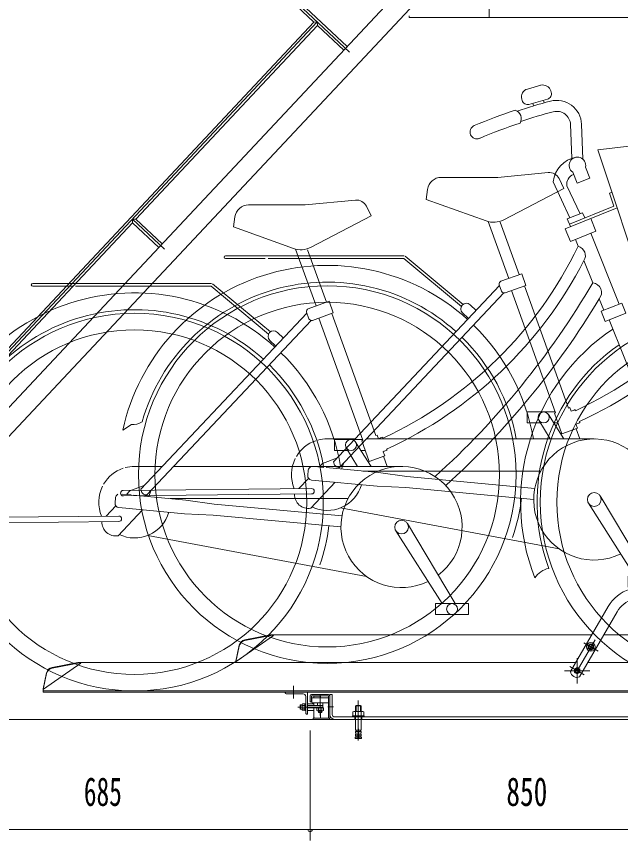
# Model space of a CAD drawing. Units: millimetres, scale not verified. Extents: x -5940 to 5940, y -4200 to 4200.
# Drawn here: x 2843 to 3940, y -2977 to -1480 of the extents above; entities that cross this region are included whole.
import ezdxf
from ezdxf.enums import TextEntityAlignment as Align

# ---------------------------------------------------------------- set-up
doc = ezdxf.new("R2010")
doc.units = ezdxf.units.MM
doc.header["$LTSCALE"] = 10
doc.linetypes.add('USER2', pattern=[24, 12, -5, 2, -5])
for name, color, linetype, lineweight in [('0-0_0', 7, 'Continuous', 18), ('0-2_2-0BOLD', 7, 'Continuous', 18), ('0-4_2-2CENTER', 3, 'USER2', 18), ('0-5_2-5DIM', 3, 'Continuous', 18), ('0-6_2-6HATCH', 2, 'Continuous', 18), ('0-7_2-7RACK', 5, 'Continuous', 18), ('0-B_CSLAYER3', 4, 'Continuous', 18)]:
    doc.layers.add(name, color=color, linetype=linetype, lineweight=lineweight)
doc.styles.add('ＭＳ ゴシック', font='')
doc.styles.get('ＭＳ ゴシック').set_extended_font_data('MS Gothic')

# ---------------------------------------------------------------- blocks, each defined once
blk = doc.blocks.new('cy_0')
at = {"layer": '0-6_2-6HATCH'}
for p, q in [((-323.87, 746.74), (-323.18, 744.33)), ((-376.08, 729.27), (-376.77, 731.68)), ((-330.06, 731.98), (-363.73, 722.39)), ((-356.51, 724.45), (-355.16, 719.7)), ((-335.92, 725.18), (-337.28, 729.93)), ((-288.04, 685.57), (-285.52, 624.58)), ((-265.45, 622.77), (-268.06, 686.26)), ((-252.78, 588.45), (-260.85, 608.61)), ((-289.28, 516.08), (-319.3, 581.67)), ((-294.79, 574.25), (-270.71, 523.51)), ((-209.42, 537.26), (-290.21, 504.95)), ((-897.74, 517.9), (-900, 499.8)), ((-900, 499.8), (-791.47, 460.73)), ((-251.21, 488.23), (-199.79, 359.65)), ((-274.09, 464.63), (-279.07, 477.09)), ((-787.43, 459.51), (-750.29, 356.41)), ((-731.48, 363.19), (-765.7, 458.19)), ((-247.61, 398.43), (-263.66, 438.56)), ((-940, 397.3), (-1265, 397.3)), ((-1265, 392.3), (-1192.5, 392.3)), ((-1187.5, 392.3), (-940, 392.3)), ((-940.9, 392.3), (-836.39, 305.35)), ((-833.18, 309.19), (-938.4, 396.72)), ((-227.64, 348.51), (-235.91, 369.19)), ((-767.41, 344.93), (-763.18, 333.17)), ((-766.86, 343.38), (-1068.36, 23.3)), ((-1057.44, 13.01), (-758.96, 329.89)), ((-745.02, 334.4), (-665.08, 112.47)), ((-157.2, 179.16), (-217.89, 330.87)), ((-820.46, 308.35), (-809.54, 298.07)), ((-823.28, 283.49), (-834.2, 293.77)), ((-678.35, 109.16), (-650.16, 64.82)), ((-629.19, 116.11), (-629.87, 117.99)), ((-1435.72, 91.27), (-1451.28, 80.84)), ((-675.2, 64.83), (-695.38, 98.67)), ((-661.01, 93.79), (-668.58, 93.79)), ((-621.38, 94.44), (-622.05, 96.28)), ((-628, 83.31), (-621.34, 64.81)), ((-1029.09, 64.98), (-1079.97, 65)), ((-594.95, 64.8), (-1008.5, 64.97)), ((-1053.78, 10.11), (-1050.58, 20.29)), ((-1114.39, 8.23), (-1115.31, -1.73)), ((-1086.1, 13.12), (-1102.79, 14.68)), ((-1015.32, 6.53), (-692.15, 6.39)), ((-1113.91, -6.83), (-1131.43, -25.44)), ((-1110.01, -61.03), (-1065.61, -13.89)), ((-1108.51, -25.2), (-1450.45, -28.73)), ((-1450.33, -38.73), (-1108.39, -35.2)), ((-497.52, -184.19), (-584.26, -38.8)), ((-605.54, -51.91), (-521.41, -184.19)), ((-658.48, -135.04), (-1056.09, -60.45))]:
    blk.add_line(p, q, dxfattribs=at)
for points in [[(-366.45, 750.21), (-342.25, 757.1), (-342.41, 757.1)], [(-284.05, 599.33), (-275.99, 579.17), (-252.78, 588.45)], [(-209.42, 537.26), (-217.34, 561.02), (-212.69, 562.88)], [(-678.65, 548.5), (-770, 539.8), (-872.93, 539.8)], [(-759.47, 462.88), (-650, 519.8), (-658.87, 537.54)], [(-288.35, 473.37), (-297.64, 496.59), (-203.19, 534.37)], [(-288.35, 500.3), (-293.93, 514.23), (-266.07, 525.37), (-262.36, 516.08)], [(-251.21, 515.16), (-241.93, 491.95), (-288.35, 473.37)], [(-756.78, 330.16), (-719.15, 343.72), (-726.77, 364.89), (-764.41, 351.33)], [(-636.81, 115.14), (-639.21, 121.79), (-641.56, 120.94), (-721.5, 342.87)], [(-692.47, 93.79), (-716.79, 93.79), (-716.79, 113.79), (-665.56, 113.79)], [(-665.08, 112.47), (-667.43, 111.62), (-653.88, 73.99), (-625.65, 84.16), (-628.33, 91.6)], [(-1061.5, 30.58), (-1088.31, 20.34), (-1094.39, 13.89)], [(-703.14, -25.08), (-935.49, -3.42), (-987.1, 3.9), (-1081.8, 12.72)], [(-1108.54, -9.89), (-989.42, -21), (-937.35, -23.34), (-705, -44.99)]]:
    blk.add_lwpolyline(points, dxfattribs=at)
for points in [[(-151.61, 379.65), (29.83, 399.81), (20.18, 669.79), (-238.38, 639.95)], [(-232.28, 346.66), (-224.86, 328.09), (-187.72, 342.94), (-195.14, 361.51)], [(-473.2, -204.19), (-533.2, -204.19), (-533.2, -184.19), (-473.2, -184.19)]]:
    blk.add_lwpolyline(points, close=True, dxfattribs=at)
for centre, radius in [((-1080, 0), 342.9), ((0, 0), 342.9), ((-1080, 0), 312.9), ((0, 0), 312.9), ((-686.8, 103.79), 10), ((-595, -45.2), 12.5), ((-503.2, -194.19), 10)]:
    blk.add_circle(centre, radius, dxfattribs=at)
for centre, radius, start, end in [((-362.34, 735.79), 15, 105.89439, 195.89435), ((-338.3, 742.63), 15, 15.89439, 105.89439), ((-332.8, 741.59), 10, 285.89311, 15.89311), ((-71.67, -239.28), 1000, 104.63914, 108.27194), ((-366.46, 732.01), 10, 195.8931, 285.8931), ((-313.03, 684.72), 45, 1.95833, 104.6387), ((-71.67, -239.28), 1002.5, 108.425, 112.9707), ((-393.53, 696.57), 16.07, 329.54248, 71.82431), ((-71.67, -239.28), 980, 104.63911, 108.23221), ((-313.03, 684.72), 25, 1.95869, 104.63908), ((-71.67, -239.28), 977.5, 108.36722, 112.9707), ((-458.03, 672.22), 12.5, 112.97063, 292.97058), ((-269.5, 577.19), 50, 99.91875, 174.86292), ((-275.53, 611.67), 15, 348.24454, 235.35913), ((-274.93, 576.67), 20, 111.94847, 186.96277), ((-872.93, 514.8), 25, 89.99994, 172.87489), ((-676.75, 528.59), 20, 26.56415, 95.43941), ((-939.44, 787.38), 739.5, 294.8056, 334.12314), ((-278.57, 447.72), 17.5, 328.44136, 75.16309), ((-777.92, 498.37), 40, 250.20125, 297.47455), ((-939.44, 787.38), 760.5, 294.66739, 332.69836), ((-1265, 394.8), 2.5, 90.00304, 270.00301), ((-1531.21, 1150.12), 1487.5, 312.09595, 329.64665), ((-249.85, 380.58), 18, 320.74817, 82.85378), ((-1080, 0), 379.98, 47.8437, 167.71634), ((-1531.21, 1150.12), 1512.5, 312.22334, 328.91446), ((-1080, 0), 349.56, 47.94215, 164.10596), ((-762.71, 346.62), 5, 109.81282, 199.81279), ((-758.48, 334.86), 5, 199.81282, 289.81282), ((0, 0), 378.74, 123.90643, 201.32047), ((-827.33, 301.06), 10.02, 46.71115, 226.71112), ((0, 0), 348.93, 124.95845, 200.15105), ((-1080, 0), 379.98, 9.8262, 45.58167), ((-1080, 0), 349.56, 10.69316, 45.48322), ((-913.54, 798.76), 737.5, 292.03802, 292.62125), ((-1432.25, 121.06), 30, 263.35707, 302.36987), ((-913.54, 798.76), 762.5, 291.96492, 292.52901), ((-1080, 0), 65, 108.76299, 149.67931), ((-1080, 0), 65, 90.00005, 105.23653), ((-595, -45.2), 110, 307.34399, 295.93111), ((-1080, 0), 65, 153.20576, 203.11986), ((-1058.36, 22.97), 10, 178.12135, 275.30211), ((-1106.91, 7.53), 7.5, 116.88988, 174.67348), ((-1107.84, -2.42), 7.5, 174.67349, 264.67348), ((-1450.39, -33.72), 5, 90.69405, 270.69402), ((-1108.44, -30.2), 5, 270.69405, 90.69405), ((-1080, 0), 65, 244.63284, 343.5882), ((-1114.28, -36.39), 25, 177.98656, 279.84261), ((-1080, 0), 355.6, 341.29199, 353.06425), ((-319.15, -159.31), 40, 102.1378, 147.30661)]:
    blk.add_arc(centre, radius, start, end, dxfattribs=at)
blk = doc.blocks.new('ln')
at = {"layer": '0-B_CSLAYER3'}
for p, q in [((9610.39, 2868.58), (8519.55, 1664.14)), ((9281.07, 2755.34), (9386.38, 2659.97)), ((9284.1, 2758.68), (9381.99, 2670.02)), ((9278.05, 2752.01), (9320.73, 2713.36)), ((9327.08, 2713.68), (8696.07, 2016.95)), ((9320.73, 2713.36), (9327.08, 2713.68)), ((9327.08, 2713.68), (9327.4, 2707.32)), ((9327.4, 2707.32), (9003.84, 2350.06)), ((9327.4, 2707.32), (9375.94, 2663.35)), ((9003.84, 2350.06), (8997.48, 2349.75)), ((8997.48, 2349.75), (8997.79, 2343.39)), ((8997.48, 2349.75), (9056.78, 2296.05)), ((9052.38, 2306.09), (9003.84, 2350.06)), ((8997.79, 2343.39), (8702.43, 2017.26)), ((9046.34, 2299.42), (8997.79, 2343.39))]:
    blk.add_line(p, q, dxfattribs=at)
for points in [[(9583.71, 2892.75), (8492.87, 1688.3), (8519.55, 1664.14)], [(9320.73, 2713.36), (8695.76, 2023.31), (8696.07, 2016.95), (8702.43, 2017.26)]]:
    blk.add_lwpolyline(points, dxfattribs=at)
blk = doc.blocks.new('hb')
at = {"layer": '0-B_CSLAYER3', "color": 7}
blk.add_line((9640.87, 6486.38), (9640.87, 6439.38), dxfattribs=at)
blk.add_lwpolyline([(9495.87, 6442.58), (9495.87, 6439.38), (10555.87, 6439.38)], dxfattribs=at)

msp = doc.modelspace()

# ---------------------------------------------------------------- linework, layer by layer
at = {"layer": '0-2_2-0BOLD'}
for p, q in [((3848.97, -2670.02), (3917.39, -2551.73)), ((3933.84, -2561.24), (3865.42, -2679.54)), ((3310.87, -2603.43), (3257.51, -2613.58)), ((3909.44, -2603.43), (4208.57, -2603.43)), ((3241.81, -2651.78), (3309.12, -2604.65)), ((3247.24, -2622.24), (3240.87, -2651.12)), ((2891.81, -2701.78), (2959.12, -2654.65)), ((2960.87, -2653.43), (2907.51, -2663.58)), ((3880.52, -2653.43), (4263.53, -2653.43)), ((2897.25, -2672.24), (2890.87, -2701.12)), ((4275.87, -2705.13), (2890.87, -2705.13)), ((3330.87, -2707.43), (3330.87, -2708.43)), ((3363.37, -2710.43), (3332.87, -2710.43)), ((3367.87, -2745.43), (3367.87, -2714.93)), ((3378.17, -2711.63), (3409.17, -2711.63)), ((3379.17, -2718.03), (3379.17, -2725.83)), ((3408.57, -2717.43), (3379.77, -2717.43)), ((3382.87, -2715.43), (3382.87, -2717.43)), ((3393.87, -2714.43), (3383.87, -2714.43)), ((3394.87, -2717.43), (3394.87, -2715.43)), ((3357.87, -2737.89), (3357.87, -2730.98)), ((3358.41, -2730.43), (3358.41, -2738.43)), ((3361.37, -2739.43), (3361.37, -2729.43)), ((3366.37, -2731.55), (3361.82, -2731.55)), ((3366.37, -2728.33), (3367.87, -2728.33)), ((3366.37, -2732.93), (3367.87, -2734.43)), ((3367.87, -2735.93), (3366.37, -2734.43)), ((3399.94, -2735.93), (3370.87, -2735.93)), ((3379.77, -2726.43), (3408.57, -2726.43)), ((3382.87, -2731.43), (3382.87, -2726.43)), ((3382.87, -2753.43), (3382.87, -2735.93)), ((3391.28, -2740.49), (3391.28, -2735.93)), ((3458.47, -2732.34), (3458.47, -2742.23)), ((3467.66, -2731.52), (3459.28, -2731.52)), ((3391.28, -2740.49), (3389.17, -2740.93)), ((3391.17, -2743.89), (3391.17, -2740.93)), ((3391.71, -2740.93), (3391.71, -2744.43)), ((3394.87, -2744.43), (3394.87, -2753.43)), ((3396.63, -2744.43), (3396.63, -2740.93)), ((3397.17, -2740.93), (3397.17, -2743.89)), ((4181.27, -2752.23), (3420.47, -2752.23)), ((3453.65, -2750.23), (3453.65, -2743.14)), ((3456.97, -2752.23), (3456.97, -2756.73)), ((3469.97, -2756.73), (3469.97, -2752.23)), ((3473.97, -2752.23), (3473.97, -2750.23)), ((3420.47, -2756.73), (4181.27, -2756.73)), ((3459.12, -2783.91), (3459.21, -2781.41)), ((3459.3, -2778.91), (3459.38, -2776.41)), ((3464.14, -2779.03), (3468.64, -2778.87)), ((3467.55, -2776.41), (3467.64, -2778.91)), ((3467.73, -2781.41), (3467.82, -2783.91)), ((3458.95, -2788.9), (3459.03, -2786.4)), ((3464.32, -2784.03), (3468.82, -2783.87)), ((3464.49, -2789.02), (3468.99, -2788.87)), ((3467.9, -2786.4), (3467.99, -2788.9))]:
    msp.add_line(p, q, dxfattribs=at)
for points in [[(3257.51, -2612.27), (3303.98, -2603.43), (3887.49, -2603.43)], [(3240.87, -2653.43), (3240.87, -2652.43), (3247.24, -2623.55)], [(2907.51, -2662.27), (2953.98, -2653.43), (3858.57, -2653.43)], [(4275.87, -2707.43), (2890.87, -2707.43), (2890.87, -2702.43), (2897.25, -2673.55)], [(3330.87, -2707.43), (3370.87, -2707.43), (3370.87, -2747.43), (3369.87, -2747.43)], [(3375.87, -2713.93), (3375.87, -2724.63), (3378.17, -2724.63), (3378.17, -2713.93), (3409.17, -2713.93), (3409.17, -2754.43), (3381.47, -2754.43), (3381.47, -2756.73), (3409.17, -2756.73)], [(3411.47, -2754.43), (3411.47, -2711.73), (3415.97, -2711.73), (3415.97, -2747.73)], [(3361.37, -2730.43), (3358.41, -2730.43), (3357.87, -2730.98), (3361.37, -2730.98)], [(3361.37, -2737.89), (3357.87, -2737.89), (3358.41, -2738.43), (3361.37, -2738.43)], [(3361.82, -2731.55), (3361.37, -2729.43), (3361.82, -2728.66), (3366.37, -2728.66)], [(3366.37, -2740.21), (3361.82, -2740.21), (3361.37, -2739.43), (3361.82, -2737.32), (3366.37, -2737.32)], [(3366.37, -2728.33), (3366.37, -2740.53), (3367.87, -2740.53)], [(3382.87, -2728.43), (3371.37, -2728.43), (3370.87, -2728.93)], [(3370.87, -2731.43), (3399.17, -2731.43), (3399.17, -2735.93)], [(3388.4, -2735.93), (3388.4, -2740.49), (3389.17, -2740.93), (3399.17, -2740.93), (3397.06, -2740.49), (3397.06, -2735.93)], [(3389.17, -2726.43), (3389.17, -2730.93), (3389.67, -2731.43)], [(3398.67, -2731.43), (3399.17, -2730.93), (3399.17, -2726.43)], [(3399.94, -2735.93), (3399.94, -2740.49), (3399.17, -2740.93)], [(3459.28, -2742.23), (3459.28, -2731.52), (3458.47, -2732.34), (3468.47, -2732.34)], [(3468.47, -2742.23), (3468.47, -2732.34), (3467.66, -2731.52), (3467.66, -2742.23)], [(3370.87, -2739.93), (3371.37, -2740.43), (3382.87, -2740.43)], [(3473.97, -2750.23), (3452.97, -2750.23), (3452.97, -2752.23)], [(3453.65, -2743.14), (3455.22, -2742.23), (3471.72, -2742.23), (3473.28, -2743.14), (3473.28, -2750.23)], [(3455.22, -2742.23), (3458.56, -2743.2), (3458.56, -2750.23)], [(3458.47, -2750.23), (3458.47, -2756.73), (3458.47, -2776.38), (3462.88, -2776.53)], [(3464.06, -2776.53), (3468.47, -2776.38), (3468.47, -2756.73), (3468.47, -2750.23)], [(3468.38, -2750.23), (3468.38, -2743.2), (3471.72, -2742.23)], [(3468.99, -2788.87), (3469.08, -2791.37), (3464.58, -2791.52), (3463.97, -2774.03), (3462.97, -2774.03), (3462.36, -2791.52), (3457.86, -2791.37), (3457.95, -2788.87), (3462.45, -2789.02)], [(3462.71, -2781.53), (3458.21, -2781.37), (3458.3, -2778.87), (3462.79, -2779.03)], [(3468.64, -2778.87), (3468.73, -2781.37), (3464.23, -2781.53)], [(3462.53, -2786.53), (3458.04, -2786.37), (3458.12, -2783.87), (3462.62, -2784.03)], [(3468.82, -2783.87), (3468.9, -2786.37), (3464.41, -2786.53)]]:
    msp.add_lwpolyline(points, dxfattribs=at)
for points in [[(3885.9, -2619.38), (3880.9, -2622.27), (3880.9, -2628.04), (3885.9, -2630.93), (3890.9, -2628.04), (3890.9, -2622.27)], [(3860.87, -2662.66), (3855.87, -2665.55), (3855.87, -2671.32), (3860.87, -2674.21), (3865.87, -2671.32), (3865.87, -2665.55)], [(3396.63, -2744.43), (3391.71, -2744.43), (3391.17, -2743.89), (3397.17, -2743.89)]]:
    msp.add_lwpolyline(points, close=True, dxfattribs=at)
for centre, radius in [((3885.9, -2625.15), 8), ((3885.9, -2625.15), 5), ((3885.9, -2625.15), 3.5), ((3860.87, -2668.43), 5), ((3860.87, -2668.43), 3.5)]:
    msp.add_circle(centre, radius, dxfattribs=at)
for centre, radius, start, end in [((3977.12, -2586.28), 69, 107.33773, 149.95534), ((3977.12, -2586.28), 50, 107.33773, 149.95534), ((3259.94, -2625.04), 13, 100.76659, 167.55229), ((3259.94, -2626.35), 13, 100.76659, 167.55229), ((2909.94, -2675.04), 13, 100.76659, 167.55229), ((2909.94, -2676.35), 13, 100.76659, 167.55229), ((3860.87, -2668.43), 12, 187.61381, 292.29688), ((3332.87, -2708.43), 2, 180, 270.00001), ((3363.37, -2714.93), 4.5, 0, 90), ((3378.17, -2713.93), 2.3, 90, 180), ((3379.77, -2718.03), 0.6, 90, 180), ((3383.87, -2715.43), 1, 90, 180), ((3393.87, -2715.43), 1, 0, 90), ((3408.57, -2718.03), 0.6, 0, 90), ((3409.17, -2713.93), 2.3, 0, 90), ((3370.92, -2734.43), 9.55, 162.41205, 197.58796), ((3379.77, -2725.83), 0.6, 180, 270), ((3408.57, -2725.83), 0.6, 270, 0), ((3369.87, -2745.43), 2, 180, 270.00001), ((3383.87, -2753.43), 1, 180, 270), ((3394.17, -2731.38), 9.55, 252.41205, 287.58795), ((3393.87, -2753.43), 1, 270, 0), ((3420.47, -2747.73), 9, 180, 270), ((3420.47, -2747.73), 4.5, 180, 270), ((3463.47, -2755.23), 13, 67.82119, 112.1788), ((3409.17, -2754.43), 2.3, 270, 0)]:
    msp.add_arc(centre, radius, start, end, dxfattribs=at)
at = {"layer": '0-4_2-2CENTER'}
for p, q in [((3860.87, -2668.43), (3893.41, -2612.17)), ((3898.89, -2632.66), (3872.92, -2617.64)), ((3860.87, -2691.43), (3860.87, -2645.43)), ((3873.85, -2675.94), (3847.88, -2660.92)), ((3837.87, -2668.43), (3883.87, -2668.43)), ((3345.87, -2695.81), (3345.87, -2718.67)), ((3394.17, -2749.83), (3394.17, -2710.95)), ((3463.47, -2722.74), (3463.47, -2795.12)), ((3353.4, -2734.43), (3399.36, -2734.43)), ((3408.15, -2734.23), (3418.08, -2734.23))]:
    msp.add_line(p, q, dxfattribs=at)
at = {"layer": '0-5_2-5DIM'}
for p, q in [((3375.87, -2776.73), (3375.87, -2976.73)), ((2690.87, -2956.73), (3375.87, -2956.73)), ((3379.87, -2956.73), (3371.87, -2956.73)), ((3375.87, -2956.73), (4225.87, -2956.73))]:
    msp.add_line(p, q, dxfattribs=at)
msp.add_arc((3375.87, -2956.73), 4, 180, 0, dxfattribs=at)
at = {"layer": '0-7_2-7RACK'}
msp.add_lwpolyline([(5100.87, -346.73), (5100.87, -2756.73), (1173.88, -2756.73)], dxfattribs=at)

# ---------------------------------------------------------------- block references
at = {"layer": '0-0_0', "rotation": 359}
msp.add_blockref('ln', (-5984.04, -4040.71), dxfattribs=at)
at = {"layer": '0-0_0'}
msp.add_blockref('hb', (-5940, -7921.62), dxfattribs=at)
at = {"layer": '0-6_2-6HATCH'}
for p in [(4486.99, -2312.23), (4136.99, -2362.23)]:
    msp.add_blockref('cy_0', p, dxfattribs=at)

# ---------------------------------------------------------------- texts
at = {"layer": '0-5_2-5DIM', "color": 7, "style": 'ＭＳ ゴシック'}
for s, width, p in [('685', 0.65, (2964.87, -2929.63)), ('850', 0.7, (3732.37, -2929.63))]:
    msp.add_text(s, height=52.1, dxfattribs=dict(at, width=width)).set_placement(p, align=Align.BOTTOM_LEFT)

doc.saveas('drawing.dxf')
